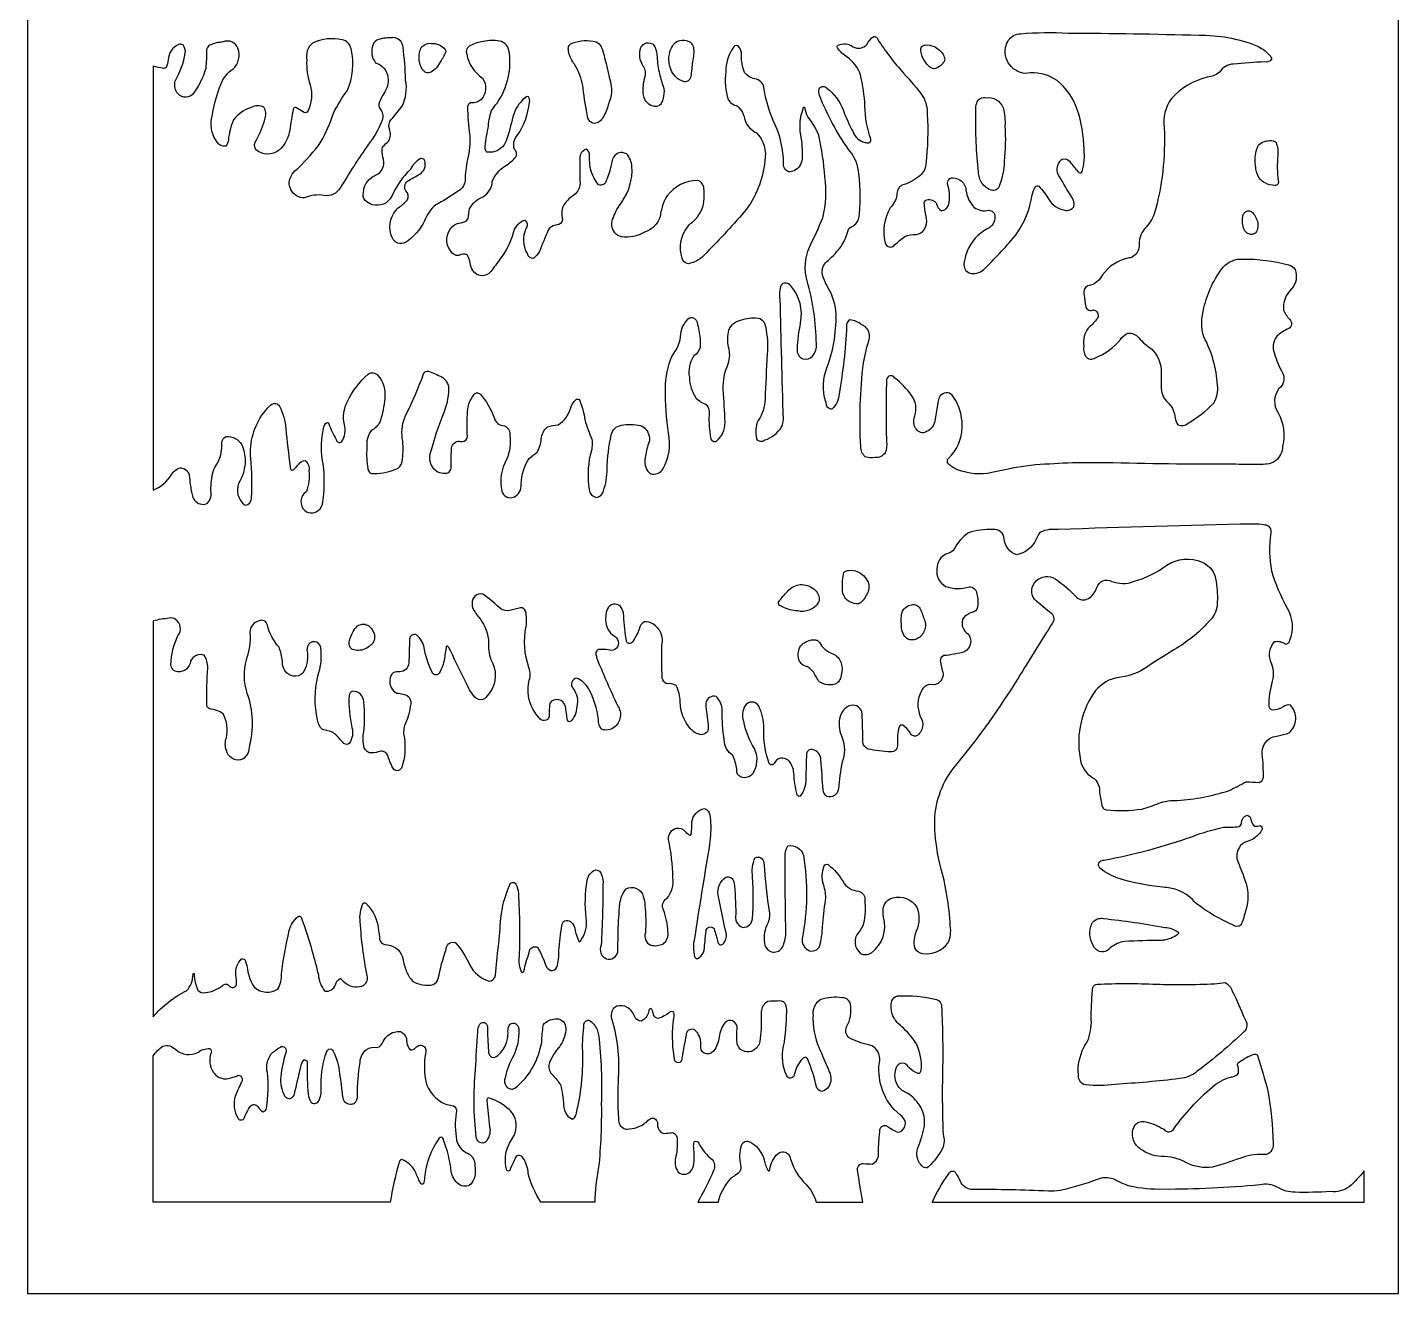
# Model space of a CAD drawing. Header units: millimetres. Extents: x -2342 to -1352, y 819 to 2802.
# Drawn here: x -2038.4 to -1738.4, y 818.9 to 1096 of the extents above; entities that cross this region are included whole.
import ezdxf

# ---------------------------------------------------------------- set-up
doc = ezdxf.new("R2010")
doc.units = ezdxf.units.MM
doc.layers.add('Image_1', color=70, linetype='Continuous')

msp = doc.modelspace()

# ---------------------------------------------------------------- linework, layer by layer
at = {"layer": 'Image_1'}
msp.add_lwpolyline([(-2038.36, 818.88), (-1738.36, 818.88), (-1738.36, 1658.88), (-2038.36, 1658.88)], close=True, dxfattribs=at)
for points in [[(-1979.01, 1000.39, -0.288933), (-1977.57, 1001.2, -0.264945), (-1976.77, 999, -0.112476), (-1977.32, 994.41, 0.48596), (-1977.68, 990.25, 0.415245), (-1974.35, 990.67, 0.162101), (-1973.65, 992.74, 0.076868), (-1973.85, 1001.59, -0.089195), (-1973.57, 1008.2, -0.243205), (-1972.8, 1009.56, -0.259278), (-1972.45, 1009.28, 0.023856), (-1970.82, 1005.8, 0.543984), (-1969.6, 1005.35, 0.199016), (-1968.99, 1009.09, -0.189516), (-1968.33, 1014.16, -0.097674), (-1963.84, 1020.12, -0.417319), (-1961.67, 1019.83, -0.208081), (-1960.19, 1014.89, -0.059973), (-1961.2, 1009.75, -0.160711), (-1963.15, 1007.74, 0.198978), (-1964.09, 1004.1, 0.060421), (-1963.88, 999.43, 0.451647), (-1962.51, 998.4, 0.107678), (-1957.33, 999.49, 0.216925), (-1956.31, 1001.5, 0.073367), (-1956.34, 1006.06, -0.137442), (-1955.57, 1011.25, 0.032057), (-1951.68, 1020.2, -0.40004), (-1950.6, 1020.78, -0.008537), (-1947.71, 1019.54, -0.253484), (-1946.23, 1016.92, -0.102408), (-1947.48, 1011.2, 0.031389), (-1950.1, 1003.24, 0.333629), (-1949.25, 999.24, 0.262407), (-1946.18, 998.59, 0.190266), (-1945.68, 999.55, -0.012552), (-1945.59, 1003.67, -0.365283), (-1944.13, 1005.44, -0.033731), (-1943.22, 1005.35, 0.358333), (-1942.11, 1006.47, -0.016542), (-1942.08, 1011.98, -0.142949), (-1940.8, 1015.48, -0.513265), (-1939.31, 1015.77, -0.101625), (-1936.28, 1010.61, 0.325076), (-1934, 1008.82, -0.335582), (-1932.82, 1006.78, -0.136375), (-1933.53, 1001.46, 0.186701), (-1934.57, 994.51, 0.42016), (-1931.93, 993.2, 0.312375), (-1930.33, 996.06, -0.139409), (-1928.56, 1001.7, -0.026746), (-1926.85, 1003.03, 0.11169), (-1925.95, 1005.9, -0.206235), (-1924.58, 1008.6, -0.04084), (-1922.24, 1009.07, 0.204612), (-1919.5, 1012.75, -0.159043), (-1918.25, 1014.64, -0.364947), (-1917.53, 1014.39, -0.072917), (-1916.41, 1010.1, 0.024142), (-1914.85, 1005.87, -0.119489), (-1915.25, 1002.38, 0.091881), (-1915.46, 994.87, 0.350296), (-1913.77, 993.14, 0.299199), (-1912.33, 994.59, 0.085877), (-1911.53, 999.36, -0.046007), (-1910.62, 1006.81, -0.32927), (-1908.42, 1008.94, -0.096957), (-1904.23, 1008.86, -0.300188), (-1902.28, 1006.11, -0.119298), (-1902.59, 1004.56, 0.04586), (-1903.27, 1001.44, 0.258177), (-1902.1, 998.35, 0.357738), (-1899.24, 999.46, 0.177879), (-1898.1, 1007.19, -0.037233), (-1898.78, 1016.94, -0.094263), (-1897.31, 1024.15, 0.15614), (-1895.38, 1028.92, -0.22188), (-1893.36, 1032.54, -0.387851), (-1891.86, 1031.47, -0.050796), (-1891.19, 1027.89, -0.031854), (-1891.16, 1025.98, -0.170286), (-1892.54, 1024.14, 0.193239), (-1893.54, 1019.44, 0.140782), (-1892.13, 1014.95, 0.097027), (-1889.86, 1013.46, -0.241427), (-1889.22, 1011.2, 0.057252), (-1888.89, 1006.22, 0.521292), (-1887.57, 1005.48, 0.230644), (-1885.72, 1009.52, 0.007636), (-1886.12, 1016.73, -0.116129), (-1885.02, 1022.42, 0.153693), (-1884.96, 1026.07, -0.119478), (-1884.89, 1029.79, -0.279208), (-1881.82, 1032.06, -0.138307), (-1878.03, 1032.28, -0.270868), (-1876.9, 1030.57, -0.076921), (-1876.51, 1024.48, 0.004271), (-1876.97, 1014.63, -0.136863), (-1878.47, 1009.99, 0.176245), (-1878.83, 1005.98, 0.445049), (-1877.03, 1005.72, 0.172159), (-1873.35, 1008.57, 0.095125), (-1872.95, 1010.31, -0.001818), (-1873.67, 1036.53, -0.099757), (-1873.45, 1039.61, -0.571702), (-1871.4, 1039.49, -0.227463), (-1869.26, 1031.33, 0.042879), (-1869.97, 1025.64, 0.325705), (-1868.69, 1023.48, 0.306344), (-1866.59, 1024.1, 0.208483), (-1865.75, 1026.77, 0.067752), (-1867.77, 1040.54, -0.171094), (-1867.26, 1047.94, 0.017813), (-1864.34, 1054.32, 0.100955), (-1863.93, 1063.3, 0.04618), (-1865.23, 1072.36, 0.08675), (-1867.63, 1076.45, -0.069647), (-1868.21, 1078.32, 0.890107), (-1868.74, 1078.13), (-1868.73, 1078.11, 0.135198), (-1869.23, 1072.51, -0.059735), (-1868.88, 1067.2, -0.26672), (-1870.64, 1064.63, -0.118284), (-1871.75, 1064.4, -0.373091), (-1872.91, 1066.43, 0.101495), (-1874.77, 1074.68, -0.067768), (-1877.17, 1082.54, 0.308457), (-1878.83, 1084.67, -0.18538), (-1881.44, 1086.13, -0.098847), (-1882.13, 1089.97, 0.212857), (-1882.89, 1092.02, 0.403676), (-1884.01, 1091.49, 0.147071), (-1885.58, 1086.32, 0.108714), (-1885.04, 1080.25, 0.207415), (-1883.02, 1078.82, -0.168353), (-1881.36, 1075.64, 0.198004), (-1878.87, 1072.98, -0.246894), (-1877.04, 1066.79, -0.145519), (-1881.52, 1055.63, -0.015242), (-1890.38, 1046.1, -0.154306), (-1893.73, 1044.29, -0.346354), (-1895.13, 1045.55, -0.247801), (-1893.98, 1052.3, -0.104747), (-1892.87, 1053.37, 0.237138), (-1890.28, 1059.58, 0.01704), (-1890.4, 1061.09, 0.302649), (-1891.73, 1062.54, 0.234522), (-1898.38, 1059.15, 0.080183), (-1899.27, 1057.38, 0.049002), (-1899.93, 1054.64, -0.235911), (-1903.35, 1051.2, -0.164899), (-1908.41, 1050.15, -0.325725), (-1910.47, 1052.67, -0.124136), (-1910.16, 1054.45, -0.077827), (-1908.34, 1057.74, 0.16935), (-1906.1, 1065.57, 0.178751), (-1907.28, 1068.32, 0.495609), (-1910.33, 1067.17, 0.056745), (-1910.64, 1065.93, -0.046858), (-1911.72, 1062.53, -0.499347), (-1913.4, 1061.59, -0.198636), (-1915.35, 1067.94, 0.312456), (-1916.14, 1069.35, 0.338453), (-1917.52, 1067.32, 0.011615), (-1917.46, 1061.89, -0.267859), (-1919.09, 1059.12, 0.071141), (-1921.01, 1057.22, 0.195729), (-1921.33, 1054.4, -0.376713), (-1922.1, 1052.85), (-1922.84, 1052.76, 0.188632), (-1924.42, 1051.67, 0.002857), (-1926.36, 1047.01, -0.137813), (-1927.64, 1045.46, -0.401743), (-1928.96, 1046.5, -0.244275), (-1929.21, 1052.05, 0.44812), (-1929.46, 1053.69), (-1929.58, 1053.76, 0.257528), (-1932.12, 1051.06, -0.104744), (-1934.97, 1045.3, -0.009758), (-1936.99, 1042.58, -0.512488), (-1940.92, 1042.79, -0.124679), (-1941.49, 1044.39, 0.101573), (-1942.16, 1046.23, 0.264054), (-1943.98, 1046.13, -0.34512), (-1945.75, 1047.05, -0.376857), (-1945.37, 1052.45, -0.190327), (-1943.47, 1053.24, 0.195247), (-1941.95, 1054.19, -0.010084), (-1941.62, 1056.31, -0.182412), (-1938.71, 1058.96, 0.261017), (-1936.66, 1062.32, -0.166849), (-1933.88, 1065.64, 0.074442), (-1931.42, 1067.8, 0.317586), (-1931.8, 1069.33, -0.273869), (-1931.18, 1072.37, 0.12022), (-1928.5, 1079.57, 0.216084), (-1928.74, 1080.85, 0.307433), (-1929.57, 1080.56, 0.152962), (-1932.15, 1076.47, -0.024253), (-1933.6, 1071.21, -0.267149), (-1936.57, 1068.73, -0.093493), (-1937.83, 1068.75, -0.223953), (-1938.21, 1069.45, -0.051268), (-1937.54, 1073.94, -0.064079), (-1936.84, 1077.81, -0.019082), (-1935.62, 1079.47, 0.195823), (-1933.01, 1091.05, 0.322889), (-1935.48, 1093.11, 0.070989), (-1939, 1092.89, 0.064824), (-1941.74, 1091.93, 0.342483), (-1942.26, 1090.17, 0.20288), (-1938.83, 1084.95, -0.37694), (-1939.17, 1080.2, -0.223828), (-1941.12, 1079.54, 0.363871), (-1942.08, 1078.74, 0.026288), (-1941.58, 1072.35, -0.083846), (-1942.09, 1067.11, 0.048528), (-1942.61, 1062.48, -0.262909), (-1944.47, 1059.96, -0.031755), (-1949, 1057.17, 0.141608), (-1951.48, 1053.66, -0.13278), (-1955.64, 1048.95, -0.447745), (-1958.55, 1050.02, -0.297671), (-1957.72, 1056.03, -0.064115), (-1956.7, 1056.92, 0.014379), (-1955.22, 1058.25, 0.324727), (-1955.56, 1060.25, -0.392753), (-1955.2, 1062.38, -0.01621), (-1952.51, 1063.9, 0.318954), (-1951.39, 1066.81, 0.485236), (-1952.47, 1067.24, 0.142067), (-1954.57, 1064.95, 0.102956), (-1958.64, 1059.05, -0.357988), (-1962.91, 1057.22, -0.126939), (-1964.48, 1058.17, -0.246618), (-1964.86, 1059.92, -0.238182), (-1962.73, 1063.44, 0.031865), (-1961.65, 1063.95, 0.335325), (-1960.57, 1067.65, -0.141209), (-1960.64, 1069.86, -0.043212), (-1959.33, 1071.16, 0.229594), (-1959.15, 1073.8, -0.277071), (-1958.76, 1075.85, 0.020513), (-1956.38, 1078.8, 0.163823), (-1955.62, 1084.48, 0.024202), (-1956.18, 1091.75, 0.322338), (-1957.86, 1093.74, 0.124236), (-1958.76, 1093.72, 0.115072), (-1961.94, 1093.21, 0.218605), (-1962.86, 1091.88, 0.254074), (-1962.18, 1088.28, -0.299084), (-1959.48, 1085.07, -0.197274), (-1960.4, 1081.54, 0.027648), (-1961.36, 1079.73, 0.310232), (-1961.1, 1078.06, -0.296189), (-1960.93, 1075.34, -0.076869), (-1963.72, 1070.5, 0.016047), (-1969.91, 1060.9, -0.309441), (-1973.47, 1059.24, 0.151731), (-1977.69, 1058.7, -0.30215), (-1980.74, 1060.57, -0.096924), (-1981.13, 1062.16, -0.183659), (-1979.16, 1065.24, 0.049898), (-1974.14, 1070.95, 0.052823), (-1971.42, 1077.23, -0.051959), (-1968.4, 1082.11, 0.161368), (-1967.55, 1091.32, 0.306399), (-1969.47, 1093.31, 0.164932), (-1976, 1092.6, 0.269797), (-1977.26, 1088.85, 0.089604), (-1976.52, 1083.47, -0.179301), (-1976.99, 1077.67, -0.351019), (-1977.79, 1077.4), (-1979.65, 1078.47, 0.401942), (-1980.21, 1078.15, 0.009048), (-1980.96, 1073.57, -0.161125), (-1983.26, 1069.15, -0.348413), (-1988.41, 1069.26, -0.325805), (-1988.23, 1071.41, 0.073336), (-1986.36, 1076.19, 0.248223), (-1986.62, 1078.56, 0.270735), (-1989.43, 1078.46, 0.157355), (-1993.29, 1075.76, 0.082229), (-1994.4, 1071.4, -0.135314), (-1994.97, 1070.04, -0.311931), (-1996.86, 1070.94, -0.206111), (-1998.06, 1076, -0.058294), (-1996.04, 1083.56, -0.143462), (-1993.44, 1086.9, 0.315766), (-1992.31, 1091.47, 0.409973), (-1995.56, 1092.86, -0.147582), (-1996.11, 1092.8, 0.080161), (-1998.64, 1092.05, 0.197857), (-1999.17, 1091.08, -0.021202), (-1999.35, 1087.05, -0.106777), (-2002.35, 1081.26, -0.451819), (-2005.64, 1081.78, -0.216194), (-2006, 1084.43, 0.097262), (-2003.83, 1090.39, 0.197865), (-2004.31, 1092.2, 0.247119), (-2005.31, 1092.26, 0.289734), (-2007.55, 1088.92, -0.070787), (-2007.99, 1087.26, -0.228102), (-2008.6, 1087.04, -0.027859), (-2010.86, 1087.55), (-2010.86, 994.73, 0.158657), (-2006.83, 998.18, -0.160031), (-2004.97, 999.64, -0.338871), (-2002.96, 998.04, 0.041659), (-2002.28, 993.5, 0.30714), (-2000.22, 991.64, 0.148192), (-1998.97, 991.86, 0.236301), (-1998.2, 994.67, -0.066851), (-1997.75, 998.85, -0.052192), (-1996.89, 1000.46, 0.132431), (-1995.8, 1004.57, -0.366222), (-1994.85, 1006.48, -0.289152), (-1991.48, 1004.69, -0.107389), (-1990.74, 1001.17, -0.126297), (-1991.89, 996.74, 0.31224), (-1991.48, 992.11, 0.081636), (-1990.71, 991.43, 0.384132), (-1989.34, 993.09, 0.03468), (-1989.47, 1001.66, -0.188668), (-1986.65, 1011.68, -0.052596), (-1984.91, 1013.54, -0.430099), (-1983.22, 1013.14, -0.108009), (-1981.84, 1008.19, 0.010657), (-1980.86, 999.88, 0.56463), (-1980.28, 999.14, 0.082001), (-1980.13, 999.18, -0.028014)], [(-1946.84, 1090.68, -0.054484), (-1948, 1088.55, -0.07729), (-1948.88, 1087.18, -0.081317), (-1950.02, 1086.24, -0.115577), (-1950.61, 1086.07, -0.133999), (-1951.33, 1086.24, -0.12153), (-1951.94, 1086.8, -0.026222), (-1952.04, 1086.98, -0.093075), (-1952.63, 1088.69, -0.119044), (-1952.43, 1091.05, -0.034172), (-1952.19, 1091.64, -0.101226), (-1951.34, 1092.3, -0.143995), (-1950.04, 1092.53, -0.129258), (-1948.3, 1092.21, -0.083979), (-1947.21, 1091.45, -0.15024), (-1946.89, 1090.97, -0.066776)], [(-1913.7, 1075.16, -0.27822), (-1915.07, 1075.25, -0.160361), (-1915.73, 1076.18, -0.016704), (-1916.79, 1082.7, 0.089687), (-1918.22, 1087.16, 0.025683), (-1918.86, 1088.23, -0.119675), (-1919.97, 1090.84, -0.019222), (-1920.03, 1091.33, -0.187001), (-1919.69, 1092.24, -0.151767), (-1919.18, 1092.57, -0.155515), (-1913.92, 1092.89, -0.148617), (-1912.81, 1091.77, -0.056904), (-1912.54, 1091.09, -0.014401), (-1910.61, 1083.12, -0.12044), (-1911.16, 1079.44, -0.00859), (-1911.26, 1079.2, -0.09169), (-1912.47, 1076.27, -0.018353), (-1912.81, 1075.79, -0.121083)], [(-1899.23, 1081.01, -0.133753), (-1899.6, 1079.58, -0.106404), (-1900.24, 1078.85, -0.20848), (-1902.09, 1079.02, -0.134704), (-1903.18, 1080.11, -0.083808), (-1903.58, 1081.21, -0.111639), (-1903.17, 1085.31, 0.167125), (-1903.4, 1087.19, 0.041136), (-1903.62, 1087.55, -0.121126), (-1904.37, 1089.55, -0.116937), (-1904.14, 1091.65, -0.136736), (-1903.38, 1092.44, -0.276697), (-1901.6, 1092.42, -0.038433), (-1901.36, 1092.24, -0.124126), (-1900.63, 1090.08, 0.043087), (-1900.17, 1086.3, 0.038868), (-1899.25, 1083.16, -0.151133)], [(-1892.66, 1091.75, -0.101615), (-1892.87, 1088.52, -0.02627), (-1893.23, 1085.28, -0.13136), (-1893.57, 1084.56, -0.145658), (-1894.14, 1084.17, -0.180784), (-1894.92, 1084.22, -0.102237), (-1896.36, 1085.06, -0.090168), (-1897.42, 1086.48, -0.110433), (-1898.01, 1088.94, -0.104615), (-1897.58, 1091.25, -0.074252), (-1896.82, 1092.51, -0.118041), (-1895.61, 1093.16, -0.178773), (-1893.66, 1092.95, -0.02818), (-1893.36, 1092.78, -0.125657), (-1892.7, 1091.86, -0.011313)], [(-1774.76, 1000.4, -0.006409), (-1802.58, 1000.73, 0.026079), (-1818.82, 1000.16, 0.027344), (-1827.34, 998.57, -0.144788), (-1834.87, 999.21, -0.118652), (-1836.86, 1000.53, -0.393401), (-1836.85, 1001.69, 0.200277), (-1833.84, 1008.49, 0.116105), (-1834.92, 1013.71, 0.055675), (-1836.03, 1015.53, 0.474188), (-1838.65, 1015.35, 0.127275), (-1839.07, 1014.22), (-1839.8, 1009.91, -0.237014), (-1841.63, 1007.54, -0.087789), (-1842.54, 1007.28, -0.292629), (-1844.38, 1009.02, -0.145665), (-1844.2, 1011, 0.244607), (-1844.91, 1015.47, 0.075443), (-1848.6, 1019.26, 0.626676), (-1850.26, 1019.28, 0.140058), (-1850.4, 1018.56, 0.015019), (-1850.4, 1005.37, -0.123991), (-1850.67, 1002.93, -0.265758), (-1852.9, 1001.88, -0.15736), (-1855.04, 1002.05, -0.213591), (-1856.03, 1004.3, -0.04409), (-1855.45, 1022.58, -0.02345), (-1854.11, 1028.07, 0.254057), (-1855.1, 1030.53, 0.099753), (-1855.84, 1030.94, 0.136423), (-1858.39, 1032.03, 0.336168), (-1859.13, 1030.56, -0.031317), (-1860.79, 1015.78, -0.215849), (-1862.34, 1012.5, -0.439608), (-1863.54, 1013.53, 0.055911), (-1863.71, 1014.09, -0.175096), (-1863.36, 1021.72, 0.099501), (-1861.47, 1033.96, 0.099039), (-1863.35, 1039.4, -0.083012), (-1864.5, 1042.34, -0.261599), (-1863.18, 1045.02, 0.045567), (-1860.29, 1048.09, 0.069366), (-1858.9, 1051.35, -0.278071), (-1857.71, 1052.55, 0.252637), (-1856.33, 1055.11, 0.058532), (-1856.65, 1065.37, 0.112789), (-1858.7, 1069.32, -0.058159), (-1865.01, 1081, -0.185296), (-1865.07, 1082.73, -0.463492), (-1863.46, 1082.75, -0.137464), (-1859.9, 1077.96, 0.0331), (-1857.72, 1073.17, 0.251707), (-1855.16, 1070.86, 0.049535), (-1854.3, 1070.77, 0.384489), (-1853.81, 1071.54, -0.085396), (-1855.12, 1078.77, 0.050285), (-1856.11, 1085.66, 0.168185), (-1858.99, 1089.49, -0.09296), (-1861.11, 1091.54, -0.480253), (-1860.99, 1092.12, -0.275607), (-1857.71, 1091.78, 0.362875), (-1854.71, 1092.3, -0.075198), (-1853.27, 1094.06), (-1853.25, 1094.07, -0.348797), (-1852.31, 1093.38, 0.042718), (-1846.65, 1086, -0.0267), (-1842.43, 1080.88, -0.136223), (-1841.47, 1077.06, -0.039898), (-1841.79, 1066.09, -0.225773), (-1843.42, 1063.31, -0.093769), (-1847.02, 1061.49, 0.310276), (-1848.11, 1059.32, -0.152205), (-1849.6, 1056.55, 0.197), (-1850.68, 1048.88, 0.389213), (-1849.42, 1047.95, 0.194373), (-1848.64, 1048.41, -0.020409), (-1846.41, 1050.24, -0.107841), (-1843.9, 1050.69, 0.27148), (-1841.78, 1052.49, 0.162152), (-1841.74, 1054.66, -0.041193), (-1842.15, 1057.59, -0.311576), (-1841.56, 1058.29, -0.341677), (-1839.46, 1057.41, 0.210046), (-1838.35, 1055.9, 0.311048), (-1836.82, 1057.19, 0.136266), (-1836.91, 1061.26, -0.383647), (-1836.53, 1062.93, -0.222331), (-1835.79, 1063.07, -0.276301), (-1833.38, 1061.61, -0.124606), (-1833.02, 1060.42, 0.159379), (-1831.25, 1056.64, 0.217626), (-1828.05, 1055.99, -0.415238), (-1826.67, 1054.65, -0.325752), (-1828.4, 1051.91, 0.175655), (-1832.74, 1047.07, 0.047689), (-1833.34, 1045.04, 0.30902), (-1832.78, 1042.58, 0.186283), (-1831.42, 1042.13, 0.206959), (-1828.6, 1043.56, 0.025441), (-1822.02, 1050.71, 0.11646), (-1818.52, 1059.37, -0.099941), (-1817.79, 1061.17, -0.398475), (-1817.11, 1061.28, -0.066011), (-1814.84, 1058.3, 0.21911), (-1811.46, 1056.04, 0.158435), (-1810.26, 1056.1, 0.142074), (-1809.44, 1056.75, 0.232833), (-1809.89, 1058.87, -0.007982), (-1812.59, 1063.46, -0.352582), (-1812.39, 1066.78, -0.081783), (-1811.88, 1067.19, -0.349871), (-1810.06, 1066.33, 0.031857), (-1808.32, 1064.24, 0.496033), (-1807.6, 1064.47, 0.102849), (-1807.19, 1069.29, 0.078857), (-1808.69, 1078.07, 0.14661), (-1813.08, 1084.38, 0.171796), (-1818.88, 1086.05, -0.257402), (-1823.02, 1087.36, -0.255252), (-1824.34, 1091.63, -0.223728), (-1822.59, 1094.23, -0.142708), (-1821.04, 1094.64, -0.033916), (-1810.68, 1094.78, -0.007319), (-1782.03, 1094.31, -0.09774), (-1769.56, 1092.08, -0.109595), (-1766.56, 1089.9, -0.186145), (-1766.16, 1089.06, -0.325037), (-1767.63, 1088.49, 0.005626), (-1774.49, 1088.01, 0.258767), (-1777.52, 1086.21, -0.158966), (-1780.16, 1085.15, 0.148656), (-1788.07, 1080.46, 0.19114), (-1789.64, 1074.01, -0.079906), (-1791.81, 1055.21, -0.104419), (-1793.93, 1051.92, 0.193883), (-1795.13, 1048.07, -0.26089), (-1796.56, 1045.8, -0.124658), (-1797.57, 1045.54, 0.187937), (-1803.11, 1041.88, -0.088132), (-1804.29, 1040.38, -0.13328), (-1806.34, 1039.45, 0.418723), (-1807.12, 1037.44, 0.025596), (-1806.82, 1034.89, 0.462141), (-1805.09, 1034.2, -0.3693), (-1804.1, 1032.95, -0.211807), (-1804.5, 1032.04, -0.036761), (-1806.28, 1030.22, 0.18474), (-1807.26, 1026.33, 0.128738), (-1806.85, 1024.04, 0.390086), (-1804.7, 1023.68, 0.121002), (-1799.23, 1027.72, -0.128437), (-1797.6, 1029.12, -0.255739), (-1795.22, 1028.07, 0.054922), (-1792.43, 1025.64, -0.216732), (-1790.32, 1020.43, 0.016681), (-1790.27, 1016.46, 0.162322), (-1788.54, 1013.63, -0.164647), (-1787.27, 1010.58, 0.141201), (-1786.63, 1009.05, 0.286851), (-1784.42, 1009.39, 0.065871), (-1778.82, 1013.79, 0.181814), (-1777.97, 1017.71, 0.106987), (-1780.97, 1028.27, -0.147311), (-1780.94, 1034.61, -0.117358), (-1776.64, 1043.65, -0.22178), (-1772.44, 1045.33, -0.068412), (-1762.46, 1044.06, -0.155706), (-1761.01, 1043.03, -0.279916), (-1761.79, 1038.78, 0.235768), (-1763.54, 1034.14, 0.103868), (-1762.15, 1032.09, -0.445937), (-1762.38, 1030.11, 0.077912), (-1765.01, 1028.44, 0.262419), (-1765.53, 1024.58, 0.051365), (-1763.8, 1020.54, -0.317036), (-1764.16, 1017.3, -0.057201), (-1764.54, 1016.96, 0.324605), (-1764.73, 1011.65, -0.190805), (-1763.75, 1004.34, -0.22939), (-1765.31, 1001.15, -0.129518), (-1767.2, 1000.44, -0.035814), (-1768.74, 1000.32, 0.003038)], [(-1838.1, 1088.16, -0.087691), (-1839.02, 1087.34, -0.081103), (-1839.95, 1086.96, -0.114748), (-1840.99, 1087.43, -0.087642), (-1841.7, 1088.21, -0.08482), (-1842.58, 1089.68, -0.051818), (-1842.89, 1090.8, -0.162287), (-1842.79, 1091.6, -0.128567), (-1842.47, 1092, -0.178492), (-1841.92, 1092.17, -0.12368), (-1840.01, 1091.85, -0.080544), (-1838.79, 1091.06, -0.087453), (-1838.01, 1090.07, -0.071522), (-1837.61, 1088.96, -0.103563), (-1838, 1088.26, -0.020502)], [(-1824.65, 1066.7, -0.083236), (-1825.66, 1061.46, -0.180004), (-1826.34, 1060.52, -0.234634), (-1827.46, 1060.39, -0.136647), (-1829.13, 1061.45, -0.135997), (-1830.22, 1063.75, -0.028115), (-1830.29, 1064.32, -0.033602), (-1830.84, 1077.39, -0.145319), (-1830.42, 1080.08, -0.189855), (-1829.17, 1080.65, -0.055055), (-1828.78, 1080.63, -0.193687), (-1826.37, 1080.19, -0.13264), (-1824.92, 1078.54, -0.014019), (-1824.81, 1078.3, -0.064745), (-1824.49, 1074.44, -0.041721)], [(-1765.37, 1061.44, -0.120943), (-1767.58, 1061.98, -0.065852), (-1768.73, 1062.8, -0.103732), (-1769.58, 1064.97, -0.036174), (-1769.65, 1065.84, -0.120456), (-1769.39, 1069.39, -0.028906), (-1769.09, 1070.15, -0.111153), (-1767.99, 1070.96, -0.103334), (-1766.9, 1071.19, -0.222897), (-1765.46, 1071.03, -0.047881), (-1765.16, 1070.81, -0.120009), (-1764.8, 1068.03, 0.055707), (-1764.69, 1062.39, -0.208927), (-1764.78, 1061.74, -0.186406), (-1765.12, 1061.46, -0.120389)], [(-1769.5, 1054.22, -0.1064), (-1769.14, 1053, -0.11176), (-1769.33, 1051.68, -0.070666), (-1769.69, 1051.01, -0.129605), (-1770.43, 1050.72, -0.153706), (-1771.35, 1050.91, -0.106086), (-1771.94, 1051.43, -0.08838), (-1772.29, 1052.15, -0.155719), (-1772.36, 1054.98, -0.008998), (-1772.31, 1055.13, -0.104435), (-1771.95, 1055.59, -0.134456), (-1771.39, 1055.86, -0.181486), (-1770.6, 1055.71, -0.06508), (-1770.33, 1055.49, -0.082178), (-1769.57, 1054.39, -0.010452)], [(-1961.36, 897.04, 0.381422), (-1960.18, 895.26, -0.322812), (-1956.31, 892.61, 0.049942), (-1955.52, 889.6, 0.087478), (-1954.11, 887.29, 0.195732), (-1949.59, 886.5, 0.22064), (-1948.46, 887.85, -0.044604), (-1946.73, 894.2, -0.496241), (-1944.95, 895.74, -0.054629), (-1944.67, 895.65, -0.076545), (-1941.57, 890.78, 0.198639), (-1937.43, 887.28, 0.402695), (-1935.97, 888.6, 0.005741), (-1934.76, 901.05, -0.076077), (-1932.88, 908.22, -0.713064), (-1931.49, 908.53, -0.084185), (-1930.94, 906.48, -0.022712), (-1930.77, 892.6, 0.175175), (-1930.24, 889.24, 0.469456), (-1929.75, 889.4, -0.028705), (-1928.57, 893.54, -0.583914), (-1926.7, 894.63, -0.035368), (-1924.95, 890.69, 0.184852), (-1923.87, 889.61, 0.393579), (-1922.53, 890.35, 0.072156), (-1922.08, 893.91, -0.029086), (-1921.43, 899.44, -0.633561), (-1919.54, 900.32, -0.213366), (-1918.53, 898.31, 0.030833), (-1917.75, 895.94, 0.396192), (-1917.1, 896.42, 0.188023), (-1916.12, 901.08, -0.067608), (-1915.91, 909.3, -0.26697), (-1914.07, 911.64, -0.356742), (-1912.74, 910.56, -0.068565), (-1912.43, 909.06, -0.012348), (-1912.82, 895.11, 0.419991), (-1911.67, 892.13, 0.420002), (-1909.2, 893.62), (-1909.14, 898.21, -0.014995), (-1908.73, 904.25, -0.14061), (-1907.37, 907.48, -0.491599), (-1903.61, 905.82, -0.071559), (-1903.27, 903.83, -0.040951), (-1903.14, 897.92, 0.394323), (-1901.98, 895.13, 0.170422), (-1899.23, 895.45, 0.277501), (-1898.24, 898.05, 0.078382), (-1899.18, 902.91, -0.400279), (-1898.53, 905.32, 0.220568), (-1897.13, 909.98, 0.044096), (-1898.08, 918.26, -0.378323), (-1896.36, 920.74, -0.274041), (-1894.44, 920.02, 0.053917), (-1893.46, 919.2, 0.381573), (-1893.16, 919.36, 0.023717), (-1892.96, 922.11, -0.332073), (-1890.22, 925.07, -0.284837), (-1889.09, 923.62, -0.063044), (-1888.93, 919.23, -0.018351), (-1889.22, 916.53, 0.004631), (-1892.41, 896.7, 0.125787), (-1892.39, 892.6, 0.525955), (-1891.4, 892.41, 0.180623), (-1890.29, 894.03, -0.010512), (-1889.89, 898.2, -0.686147), (-1888.13, 898.76, -0.017535), (-1887.29, 895.74, 0.628399), (-1886.08, 895.51, 0.226377), (-1885.43, 897.58, -0.011365), (-1887.23, 906.1, -0.294166), (-1885.55, 910.03, -0.471148), (-1883.78, 908.97, -0.025195), (-1883.38, 901.96, 0.393434), (-1881.85, 899.01, 0.390398), (-1879.69, 901.01, 0.031587), (-1879.69, 910, -0.135327), (-1879.17, 914.31, -0.514397), (-1877.21, 913.19, 0.027242), (-1876.02, 902.15, -0.155114), (-1876.59, 899.51, 0.157152), (-1877, 895.07, 0.654892), (-1873.19, 894.68, 0.092918), (-1872.4, 897.65, -0.00788), (-1872.57, 914.01, -0.168194), (-1871.98, 916.9, -0.373543), (-1868.58, 914.8, -0.088466), (-1868.84, 896.63, 0.357306), (-1867.24, 893.93, 0.471217), (-1864.89, 895.47, 0.056174), (-1864.43, 899.19, -0.015661), (-1863.74, 904.96, 0.110808), (-1864.2, 908.4, -0.156452), (-1864.05, 912.51, -0.41697), (-1863.18, 912.77, -0.099734), (-1859.99, 909.13, 0.253491), (-1856.47, 906.95, -0.401548), (-1855.17, 904.98, -0.079762), (-1855.43, 899.89, -0.12699), (-1856.54, 897.94, 0.414179), (-1856.1, 893.33, 0.2836), (-1853.7, 893.48, 0.309165), (-1851.03, 901.29, -0.070407), (-1851.12, 903.27, -0.296947), (-1849.03, 905.5, -0.326373), (-1843.78, 903.48, -0.201868), (-1843.88, 898.22, 0.159813), (-1844.29, 894.59, 0.247757), (-1842.5, 893.34, 0.271621), (-1837, 895.58, 0.164694), (-1836.45, 899.34, 0.055756), (-1838.65, 912.62, -0.06696), (-1839.83, 923.25, -0.165367), (-1834.71, 935.13, 0.033776), (-1821.67, 953.39, 0.001741), (-1814.12, 965.58, 0.425249), (-1814.2, 967.64, -0.022953), (-1818.02, 970.86, -0.391899), (-1817.64, 974.86, -0.34469), (-1813.49, 975.33, -0.048131), (-1808.8, 971.28, 0.383314), (-1805.88, 971.26, 0.14327), (-1804.38, 973.41, -0.492333), (-1801.09, 974.77, 0.183428), (-1796.4, 974.72, 0.09115), (-1789.08, 978.29, -0.25686), (-1781.35, 978.99, -0.265533), (-1778.27, 974.74, -0.054159), (-1778.07, 969.57, -0.18389), (-1779.94, 965.9, -0.081716), (-1787.53, 959.8, 0.008614), (-1794.01, 955.62, -0.113223), (-1800.34, 953.62, 0.184668), (-1805.09, 950.25, 0.20704), (-1807.86, 935.11, 0.207157), (-1804.86, 931.53, -0.206283), (-1803.78, 928.6, 0.040461), (-1803.17, 925.32, 0.250184), (-1802.28, 924.76, 0.062944), (-1794.57, 924.94, 0.047836), (-1790.84, 926.21, -0.090869), (-1786.72, 926.84, 0.061527), (-1775.57, 928.94, 0.016779), (-1771.73, 930.92, 0.014866), (-1768.85, 930.77, 0.278789), (-1767.92, 931.88, 0.023774), (-1768.18, 936.9, -0.327065), (-1766.16, 940.58, -0.09054), (-1764.74, 940.93, 0.022387), (-1762.29, 941.63, 0.423784), (-1761.98, 947.66, 0.265392), (-1763.58, 947.3, -0.093431), (-1765.87, 946.55, -0.306535), (-1766.7, 947.39, -0.071974), (-1765.92, 952.94, 0.178154), (-1766.3, 957.19, -0.281012), (-1765.54, 961.59, -0.235072), (-1763.16, 961.02, 0.404079), (-1762.16, 961.88, 0.233743), (-1762.65, 968.81, -0.054494), (-1766.11, 977.04, -0.081536), (-1766.25, 985.37, 0.463846), (-1767.55, 987.1, 0.037358), (-1770.37, 987.31, 0.005439), (-1812.81, 986.09, 0.141145), (-1816.76, 985.53, 0.066277), (-1817.72, 983.88, -0.244046), (-1821.88, 980.6, -0.314192), (-1824.66, 984.06, 0.437734), (-1827.13, 986.1, 0.09076), (-1832.48, 985.42, 0.133661), (-1835.57, 981.8, -0.18546), (-1837.26, 980.81, 0.300728), (-1839.37, 977.51, 0.317151), (-1837.46, 973.66, 0.162044), (-1832.31, 973.59, -0.424155), (-1830.67, 972.05, -0.124872), (-1830.5, 969.09, -0.337642), (-1831.75, 967.98, 0.16513), (-1833.8, 966.39, 0.317887), (-1832.59, 963.3, -0.462723), (-1833.25, 959.39, -0.050165), (-1837.83, 958.51, 0.340799), (-1838.66, 957.41, 0.032703), (-1838.01, 954.58, -0.367794), (-1839.92, 952.12), (-1840.89, 952.2, 0.244254), (-1842.76, 950.8, 0.230076), (-1843.02, 945.23, -0.423302), (-1843.83, 940.94, -0.424601), (-1845.24, 941.68, 0.060423), (-1846.81, 943.3, 0.390142), (-1847.66, 942.96, 0.082223), (-1847.99, 939.1, -0.47476), (-1849.5, 937.43, -0.02689), (-1854.44, 938.07, -0.293438), (-1855.58, 939.64, 0.009302), (-1855.73, 945.74, 0.47244), (-1858.24, 947.62, 0.280857), (-1860.67, 944.69, 0.151599), (-1860.07, 940.49, -0.185365), (-1860.14, 935.25, 0.014124), (-1860.94, 929.33, -0.486355), (-1863.43, 927.68, -0.210387), (-1864.28, 929.12, 0.006418), (-1864.77, 935.67, 0.39106), (-1866.67, 937.94, 0.43131), (-1867.91, 937.06, 0.008598), (-1868.03, 931.56, -0.158514), (-1869.27, 927.77, -0.458263), (-1869.98, 928.05, -0.038221), (-1870.69, 932.85, 0.174605), (-1871.79, 935.52, 0.532226), (-1875.01, 934.87, -0.578977), (-1876.05, 934.93, -0.10484), (-1877.23, 942.68, 0.124749), (-1878.36, 947.42, 0.604761), (-1881.41, 947.47, 0.195221), (-1881.71, 944.17, 0.090476), (-1879.27, 938.05, -0.242792), (-1879.66, 932.66, -0.294681), (-1882.22, 931.88, -0.326084), (-1883.18, 933.64, 0.079246), (-1884.02, 936.69, -0.267722), (-1885.9, 940.1, -0.045837), (-1886.35, 946.53, 0.214387), (-1887.7, 949.56, 0.448666), (-1889.93, 948.14, 0.088076), (-1889.93, 947.33, -0.006109), (-1889.39, 942.87, -0.462553), (-1890.98, 941.21, -0.171061), (-1893.28, 942.49, -0.182212), (-1895.55, 948.43, 0.125746), (-1896.42, 951.97, 0.170057), (-1898.48, 952.38, -0.282682), (-1899.46, 953.62, -0.019385), (-1899.54, 960.86, 0.325999), (-1901.51, 965.47, 0.201592), (-1903.35, 965.88, 0.2702), (-1904.51, 964.34, -0.090156), (-1906.19, 961.3, -0.512831), (-1907.27, 961.58, -0.044037), (-1907.86, 967.23, 0.173491), (-1908.61, 969.29, 0.528373), (-1911.46, 968.79, 0.140355), (-1911.74, 965.33, 0.222353), (-1909.75, 962.68, -0.524308), (-1909.83, 959.87, -0.22966), (-1911.29, 959.8, 0.037086), (-1913.49, 959.83, 0.396168), (-1913.89, 958.38, 0.03438), (-1913.57, 957.36, 0.010902), (-1909.27, 947.61, -0.417165), (-1910.03, 942.8, -0.262293), (-1912.69, 942.41, -0.209697), (-1913.44, 944.55, 0.100058), (-1915.62, 951.32, 0.164628), (-1918.13, 953.58, 0.63083), (-1918.94, 951.31, -0.229598), (-1918.18, 947.36, -0.189691), (-1919.52, 944.07, -0.443217), (-1920.19, 944.38, -0.014682), (-1920.63, 947.39, 0.644877), (-1924.07, 948.12, 0.045702), (-1924.2, 945.18, -0.701233), (-1926.45, 945, -0.238102), (-1928.69, 952.73, 0.184117), (-1928.63, 955.9, -0.136335), (-1929.24, 964.92, 0.090542), (-1929.35, 968.14, 0.375806), (-1930.53, 968.99, -0.00841), (-1932.79, 968.36, -0.187616), (-1934.78, 968.76, 0.00963), (-1938.34, 971.77, 0.530831), (-1941.03, 970.45, 0.184314), (-1940.63, 968.31, 0.005492), (-1938.98, 966.06, -0.162157), (-1937.48, 960.56, 0.117023), (-1936.54, 956.8, -0.300157), (-1937.77, 949.69, -0.242086), (-1939.22, 948.82, -0.247309), (-1940.75, 949.79, -0.046514), (-1941.87, 951.5, -0.005039), (-1945.89, 959.78, 0.15758), (-1946.48, 960.57, 0.392765), (-1946.73, 960.46, 0.014794), (-1947.14, 957.84, -0.093712), (-1948.29, 954.69, -0.527963), (-1949.7, 954.67, -0.074752), (-1951.54, 960.23, 0.171051), (-1953.23, 963.04, 0.544592), (-1954.75, 962.09, 0.003794), (-1954.91, 956.91, -0.378793), (-1956.89, 954.96, 0.095407), (-1958.37, 954.77, 0.188415), (-1959.05, 953.25, 0.335406), (-1957.51, 950.33, -0.130182), (-1954.93, 949.53, -0.231316), (-1954.59, 947.39, -0.074201), (-1955.83, 943.26, 0.139198), (-1955.88, 940.42, -0.110742), (-1956.43, 934.14, -0.541207), (-1958.22, 933.58, -0.058597), (-1959.57, 936.77, 0.440289), (-1961.59, 937.43, -0.054046), (-1963.59, 937.23, -0.284369), (-1964.79, 938.87, -0.103857), (-1964.77, 941.81, 0.052056), (-1964.74, 948.38, 0.422755), (-1967.25, 950.72, 0.27349), (-1967.99, 949.81, 0.068624), (-1967.36, 942.77, -0.211326), (-1967.9, 939.34, -0.38098), (-1969.1, 939.27, 0.009332), (-1971.44, 941.7, 0.019479), (-1973.8, 942.34, -0.180174), (-1974.87, 944.46, -0.118232), (-1974.82, 954.04, 0.120052), (-1974.19, 960.28, 0.804736), (-1977.11, 960.51, 0.123485), (-1977.12, 959.05, -0.169557), (-1978.12, 954.7, -0.475681), (-1982.04, 955.23, -0.141865), (-1982.59, 957.3, 0.059012), (-1983.31, 960.37, -0.125735), (-1985.87, 965.21, 0.480782), (-1987.69, 966.15, 0.354237), (-1989.69, 963.56, -0.104785), (-1990.49, 957.61, 0.155261), (-1990.33, 950.3, -0.153117), (-1989.88, 938.44, -0.340073), (-1991.76, 935.69, -0.395246), (-1994.84, 937.75, -0.160527), (-1994.84, 940.56, 0.179485), (-1995.54, 945.75, 0.152423), (-1998.54, 946.84, -0.268012), (-1999.13, 947.78, -0.017311), (-1998.92, 955.87, 0.148487), (-1999.67, 958.59, 0.424179), (-2002.65, 957.29, -0.399323), (-2005.45, 954.96, -0.405733), (-2007, 956.51, -0.104487), (-2005.42, 962.89, 0.428194), (-2005.95, 966.44, 0.215649), (-2007.34, 966.71, 0.034063), (-2010.86, 966.12), (-2010.86, 879.46, -0.106634), (-2003.55, 885.16, 0.183087), (-2002.11, 888.75, -1.678392), (-2001.88, 888.78, 0.081857), (-2001.1, 885.27, 0.274557), (-1999.4, 884.77, 0.134125), (-1995.66, 886.3, -0.537142), (-1994.14, 886.15, 0.518665), (-1992.64, 886.42, 0.059152), (-1992.73, 888.59, -0.22912), (-1991.5, 892.17, -0.454173), (-1990.67, 891.55, -0.109603), (-1990.24, 889.84, 0.12153), (-1988.67, 885.88, 0.322508), (-1983.56, 885.5, 0.14604), (-1982.79, 888.82, -0.025385), (-1981.08, 898.34, -0.160684), (-1979.16, 901.41, -0.395749), (-1978.49, 901.25, -0.027326), (-1976.11, 894.01, -0.008926), (-1974.71, 888.65, 0.155413), (-1973.27, 885.07, 0.36843), (-1970.99, 886.48, -0.223791), (-1969.87, 887.87, 0.023633), (-1968.63, 886.73, 0.279812), (-1964.74, 886.4, 0.327752), (-1964.06, 888.48, -0.033141), (-1965.53, 900.23, -0.152066), (-1964.89, 904.32, -0.370819), (-1964.32, 904.34, -0.191181), (-1961.56, 898.19, -0.080655)], [(-1859.73, 976.72, -0.142728), (-1859.12, 977.1, -0.089168), (-1858.7, 977.15, -0.146157), (-1856.66, 976.88, -0.09062), (-1855.43, 976.02, -0.088943), (-1854.45, 974.57, -0.024229), (-1854.27, 974.09, -0.112295), (-1854.5, 972.36, -0.062761), (-1854.91, 971.57, -0.090637), (-1855.77, 970.38, -0.059917), (-1856.44, 969.88, -0.128475), (-1858.42, 970.29, -0.022112), (-1858.76, 970.48, -0.101384), (-1859.51, 971.21, -0.114447), (-1860, 972.56, -0.052198), (-1860.02, 973.25, -0.0688)], [(-1865.71, 969.51, -0.103689), (-1867.36, 968.46, -0.146077), (-1869.8, 968.3, -0.107652), (-1873.15, 969.17, -0.020754), (-1873.78, 969.52, -0.1884), (-1874.03, 969.91, -0.227419), (-1873.9, 970.47, -0.073726), (-1873.79, 970.58, -0.003723), (-1871.81, 972.87, -0.104469), (-1870.3, 973.82, -0.191239), (-1867.36, 973.73, -0.088049), (-1866.03, 972.84, -0.129347), (-1865.3, 971.78, -0.109374), (-1865.14, 970.51, -0.053063)], [(-1841.85, 965.45, -0.106327), (-1842.2, 963.82, -0.092803), (-1842.91, 962.78, -0.11081), (-1843.94, 962.11, -0.179627), (-1845.73, 962.11, -0.103883), (-1846.58, 962.97, -0.116405), (-1847.1, 964.52, -0.036676), (-1847.11, 965.07, -0.103466), (-1846.92, 968.23, -0.096314), (-1846.1, 969.15, -0.118274), (-1844.95, 969.67, -0.189232), (-1843.81, 969.56, -0.124715), (-1843.11, 968.93, -0.077091), (-1842.82, 968.28, 0.002162), (-1841.92, 965.79, -0.03872)], [(-1962.45, 963.07, -0.142519), (-1962.56, 961.74, -0.109834), (-1963.04, 961, -0.049942), (-1963.31, 960.78, -0.092145), (-1964.58, 959.95, -0.183533), (-1967.21, 959.86, -0.125836), (-1967.72, 960.32, -0.140621), (-1967.99, 961.23, -0.091769), (-1967.89, 961.84, -0.072444), (-1967.07, 963.82, -0.058453), (-1966.14, 965.03, -0.131655), (-1965.1, 965.41, -0.141869), (-1963.94, 965.17, -0.108704), (-1963.1, 964.44, -0.039152), (-1962.86, 964.05, -0.076739)], [(-1860.46, 953.53, -0.117832), (-1861.13, 952.61, -0.15415), (-1862.22, 952.12, -0.05787), (-1862.65, 952.12, -0.140056), (-1864.84, 952.65, -0.015712), (-1865.07, 952.79, -0.044968), (-1866.33, 954.83, 0.107439), (-1867.5, 955.93, 0.071806), (-1868.36, 956.3, -0.133424), (-1869.23, 956.98, -0.140333), (-1869.72, 958.38, -0.050038), (-1869.7, 958.95, -0.124539), (-1869.36, 960.34, -0.127885), (-1868.57, 961.23, -0.060547), (-1868.13, 961.45, -0.149399), (-1866.37, 961.97, -0.06377), (-1865.58, 961.87, -0.107813), (-1864.55, 960.6, 0.092005), (-1862.94, 959.25, 0.058999), (-1861.83, 958.79, -0.114891), (-1860.78, 957.81, -0.122364), (-1860.15, 956.04, -0.057697), (-1860.18, 955, -0.026502)], [(-1774.59, 899.52, -0.05472), (-1782.66, 904.26, 0.124148), (-1786.53, 907.12, 0.089577), (-1789.41, 907.76, -0.04795), (-1798.64, 909.47, -0.089699), (-1803.18, 911.58, -0.227227), (-1804, 912.61, -0.031478), (-1804.04, 912.83, -0.245748), (-1803.22, 913.71, -0.087502), (-1802.86, 913.77, 0.040658), (-1783.41, 918.96, -0.04249), (-1776.66, 920.94, 0.023203), (-1773.25, 921.1, 0.262152), (-1772.72, 921.98, -0.22393), (-1772.07, 923.29, -0.130653), (-1771.46, 923.57, -0.263292), (-1770.74, 922.9, 0.010313), (-1770.62, 922.35, 0.18696), (-1769.81, 921.2, 0.100862), (-1768.65, 921.35, -0.304312), (-1768.23, 920.51, -0.136925), (-1768.49, 919.97, -0.148351), (-1770.94, 918.03, -0.049183), (-1771.55, 917.84, 0.197909), (-1773.27, 916.46, 0.206506), (-1773.57, 913.44, -0.034747), (-1771.53, 907.96, -0.13779), (-1771.94, 902.34, -0.050579), (-1772.86, 899.52, -0.31561)], [(-1786.49, 897.68, -0.12912), (-1789.36, 896.29, -0.043097), (-1790.37, 896.18, 0.012436), (-1798.29, 895.96, 0.129018), (-1801.36, 894.61, 0.07222), (-1801.63, 894.37, -0.176836), (-1802.91, 893.69, -0.206369), (-1804.53, 894.18, -0.114072), (-1805.26, 895.19, -0.225559), (-1805.47, 899.82, -0.01616), (-1805.34, 900.11, -0.1593), (-1803.98, 900.96, -0.109492), (-1802.96, 900.98, -0.020651), (-1789.45, 899.02, -0.145011), (-1786.68, 898.06, -0.347165)], [(-1800.42, 864.67, -0.058851), (-1806.81, 864.58, -0.245124), (-1808.13, 865.46, -0.148795), (-1808.42, 866.78, -0.13719), (-1807.24, 872.73, -0.037187), (-1806.47, 874.01, 0.114115), (-1805.6, 878.86, -0.031488), (-1805.3, 885.19, -0.283094), (-1804.86, 886.42, -0.164337), (-1804.33, 886.61, -0.020815), (-1791.35, 886.6, 0.017664), (-1778.66, 886.68, -0.007488), (-1776.31, 886.95, -0.182494), (-1774.92, 885.48, -0.022083), (-1774.82, 885.21, -0.017108), (-1772.01, 878.99, -0.319761), (-1771.9, 876.5, -0.049111), (-1772.13, 876.22, -0.028584), (-1782.4, 867.57, -0.16048), (-1786.26, 865.93, -0.015269)], [(-1883.13, 876.28, 0.277648), (-1883.64, 878.26, 0.428264), (-1885.72, 878.18, 0.15103), (-1887.01, 875.02, -0.13124), (-1888.23, 871.95, -0.314315), (-1890.33, 871.49, -0.299427), (-1891.04, 873.18, 0.210699), (-1891.97, 876.18, 0.05448), (-1892.48, 876.66, 0.363334), (-1893.99, 876.21, 0.109615), (-1894.25, 875.52, 0.002555), (-1895.17, 870.45, -0.317855), (-1895.63, 869.46, -0.412881), (-1896.69, 869.85, -0.062469), (-1896.88, 870.79, -0.070672), (-1896.95, 879.2, 0.118137), (-1896.93, 880.39, 0.399001), (-1897.92, 880.39, -0.073213), (-1900.33, 879.08, -0.300353), (-1901.36, 879.87, 0.047159), (-1901.57, 880.69, 0.068854), (-1901.88, 881.27, 0.406185), (-1902.43, 880.77, -0.217894), (-1903.74, 878.7, -0.04065), (-1904.09, 878.51, -0.285389), (-1905.48, 879.42, 0.197297), (-1907.16, 881.53, 0.206884), (-1909.39, 881.77, 0.241509), (-1910.6, 880.31, 0.124876), (-1910.57, 879.12, -0.09304), (-1909.1, 866.27, 0.027911), (-1909.05, 857.26, 0.249196), (-1908.16, 855.21, 0.243263), (-1906.64, 854.93, 0.184229), (-1902.52, 856.83, -0.508371), (-1900.79, 856.86, -0.131421), (-1900.5, 856.13, 0.272946), (-1899.77, 854.24, 0.216609), (-1898.64, 853.97, -0.026144), (-1897.16, 854.11, -0.29782), (-1896.23, 852.94, -0.064184), (-1896.46, 848.94, 0.232127), (-1895.99, 845.48, 0.387605), (-1893.34, 845.56, 0.176549), (-1892.54, 847.37, 0.056181), (-1892.58, 850.88, -0.076088), (-1892.5, 852.11, -0.451884), (-1891.49, 851.84, 0.108138), (-1888.53, 848.2, -0.29846), (-1888.23, 845.79, -0.025043), (-1891.71, 838.88), (-1887.21, 838.88, -0.131242), (-1884.39, 844.11, -0.10972), (-1883.76, 844.61, 0.030853), (-1882.5, 845.58, 0.204684), (-1882.26, 847.04, -0.118161), (-1882.16, 851.29, -0.29999), (-1880.99, 852.24, -0.164071), (-1880.19, 852.03, -0.17219), (-1877.38, 848.8, -0.081363), (-1877.18, 848.1, 0.090553), (-1876.26, 845.76, 0.50554), (-1875.94, 846.09, -0.162399), (-1874.17, 849.5, -0.469071), (-1871.77, 849.22, -0.099035), (-1871.39, 848.33, 0.133491), (-1868.03, 842.85, -0.113333), (-1865.79, 838.88), (-1855.58, 838.88, -0.002895), (-1856.69, 845.46, -0.318836), (-1856.24, 847.11, -0.190497), (-1855.52, 847.34, 0.010489), (-1853.48, 847.24, 0.245038), (-1852.19, 848.99, 0.011431), (-1852.14, 850.44, -0.019551), (-1851.83, 854.77, -0.30202), (-1851.02, 855.67, -0.200876), (-1850.3, 855.56, 0.062769), (-1847.95, 854.21, 0.265593), (-1846.49, 855.24, 0.130754), (-1846.28, 856.43, 0.172728), (-1847.44, 858.02, -0.144196), (-1851.3, 863.44, -0.104648), (-1852.01, 869.09, 0.234275), (-1852.56, 872.21, 0.182649), (-1854.06, 873.24, -0.072915), (-1858.55, 874.86, -0.360139), (-1859.14, 877.25, 0.177436), (-1858.3, 882.21, 0.252478), (-1859.45, 883.53, 0.10298), (-1860.06, 883.63, 0.114707), (-1864.77, 883.25, 0.222862), (-1866.42, 880.98, 0.068299), (-1866.48, 879.95, 0.109853), (-1865.15, 872.61, -0.005542), (-1862.93, 867.45, -0.280285), (-1863.1, 864.13, -0.206279), (-1864.59, 863.12, -0.294261), (-1865.74, 864.16, 0.04713), (-1867.64, 870.14, 0.648597), (-1868.78, 870.27, 0.144638), (-1870.58, 866.74, -0.340579), (-1871.41, 866.02, -0.273873), (-1872.24, 866.55, -0.166728), (-1872.91, 873.01, 0.045616), (-1872.24, 880.56, 0.132503), (-1872.62, 882.42, 0.292071), (-1874.23, 882.89, 0.015624), (-1876.35, 882.84, 0.222409), (-1877.77, 880.9, 0.050614), (-1877.8, 879.39, -0.040295), (-1878.1, 874.08, -0.210834), (-1879.54, 872.1, -0.205058), (-1881.41, 871.86, -0.257838), (-1882.99, 873.31, -0.091631), (-1883.13, 874.3, 0.013501)], [(-1838.16, 850.64, -0.068568), (-1841.2, 846.62, -0.403867), (-1842.45, 846.65, 0.007424), (-1842.75, 846.94, -0.176465), (-1843.76, 849.3, -0.108548), (-1843.5, 850.94, 0.051384), (-1842.1, 855.53, 0.155096), (-1842.91, 859.66, 0.042312), (-1843.48, 860.52, 0.127967), (-1846.15, 862.91, -0.178181), (-1848, 864.52, -0.251662), (-1848.04, 868.73, -0.022898), (-1847.86, 869.05, -0.39889), (-1846.1, 869.06, 0.024263), (-1845.43, 868.34, 0.09293), (-1843.58, 867.11, 0.328902), (-1842.93, 867.42, 0.113953), (-1842.84, 867.78, 0.147263), (-1843.87, 873.52, 0.043001), (-1844.69, 874.82, 0.040231), (-1847.86, 878.03, -0.163118), (-1849.33, 880.83, -0.082432), (-1849.32, 882.64, -0.206118), (-1848.54, 883.81, -0.122715), (-1847.9, 884.03, -0.078394), (-1839.48, 883.26, -0.239047), (-1838.48, 882.36, -0.07774), (-1838.35, 881.8, -0.017694), (-1838.16, 866.81, 0.014152), (-1838.03, 853.74, -0.181567)], [(-1924.88, 878.31, -0.157734), (-1922.17, 879.04, -0.212776), (-1920.88, 878.06, -0.162266), (-1920.6, 876.49, -0.134061), (-1921.98, 872.89, 0.002641), (-1922.58, 872.14, 0.064158), (-1924.12, 869.49, 0.237291), (-1923.83, 867.15, 0.054961), (-1923.39, 866.67, -0.044531), (-1921.76, 864.61, -0.069566), (-1921.09, 860.15, 0.154703), (-1920.34, 858.03, 0.136411), (-1919.14, 857.08, 0.236964), (-1918.27, 858.18, 0.036486), (-1918.23, 858.44, 0.061051), (-1916.84, 871.21, -0.044182), (-1916.64, 877.17, -0.245844), (-1916.23, 878.46, -0.188334), (-1915.54, 878.75, -0.164054), (-1913.73, 876.67, -0.059602), (-1913.4, 875.51, -0.037428), (-1912.8, 860.33, -0.028263), (-1913.38, 846.53, 0.042734), (-1914.24, 838.88), (-1926.01, 838.88, -0.08416), (-1928.8, 845.16, 0.141113), (-1929.96, 848.61, 0.237375), (-1930.65, 849.11, 0.287169), (-1931.58, 848.64, 0.035034), (-1931.87, 847.98, -0.01269), (-1932.73, 846.13, -0.346231), (-1933.08, 845.7, -0.351827), (-1933.56, 846.02, -0.166422), (-1933.05, 851.46, -0.043697), (-1932.21, 852.91, 0.265506), (-1931.93, 857.83, 0.103507), (-1932.95, 859.14, 0.108807), (-1937.46, 861.72, 0.335103), (-1937.85, 861.29, 0.053843), (-1937.85, 861.16, 0.008433), (-1937.24, 855.4, -0.210989), (-1937.8, 852.48, -0.059953), (-1938.28, 851.94, -0.339679), (-1939.83, 852.34, -0.112412), (-1940.17, 853.07, -0.051033), (-1940.34, 867.93, -0.001546), (-1939.82, 876.15, -0.199556), (-1939.38, 877.83, -0.058867), (-1939.07, 878.15, -0.35932), (-1937.95, 877.82, -0.124896), (-1937.73, 877.23, 0.014069), (-1937.49, 872.06, 0.257473), (-1937, 870.81, 0.329496), (-1935.82, 870.75, 0.149507), (-1933.69, 873.44, 0.090738), (-1933.21, 875.9, -0.125842), (-1932.93, 877.58, -0.322489), (-1931.81, 878.05, -0.24078), (-1930.95, 877.21, -0.076937), (-1930.86, 876.49, -0.118344), (-1932, 870.95, 0.084841), (-1933.87, 866.12, 0.239845), (-1933.61, 864.29, 0.251853), (-1932.43, 863.64, 0.1313), (-1931.75, 863.82, 0.103229), (-1927.72, 868.53, 0.081539), (-1925.84, 873.94, -0.029417), (-1925.51, 877.5, -0.199481)], [(-1969.31, 861.47, 0.296687), (-1967.64, 860.35, 0.112407), (-1966.9, 860.52, 0.256422), (-1966.14, 862.28, -0.044355), (-1965.56, 869.48, -0.228306), (-1964.21, 872.27, -0.244464), (-1961.9, 872.71, 0.259734), (-1960.53, 874.09, -0.220182), (-1958.08, 876.13, -0.100085), (-1956.73, 876.22, -0.250256), (-1955.45, 874.7, 0.021097), (-1955.35, 873.75, 0.141588), (-1954.63, 872.26, 0.347172), (-1953.45, 872.69, -0.447615), (-1951.47, 872.89, -0.226019), (-1951.28, 871.38, 0.102825), (-1951.09, 864.94, 0.172241), (-1948.06, 860.98, 0.116725), (-1945.49, 860.07, -0.306061), (-1944.52, 859.12, -0.12055), (-1944.54, 858.42, 0.082492), (-1944.46, 852.46, 0.200002), (-1942.47, 849.79, -0.028666), (-1941.67, 849.39, -0.246368), (-1940.46, 846.98, 0.119406), (-1940.43, 846.39, -0.211519), (-1941.32, 842.86, -0.361073), (-1943.96, 842.81, -0.207358), (-1945.65, 845.62, 0.069521), (-1947.35, 852.45, 0.404101), (-1947.83, 853.09, 0.255164), (-1948.29, 852.89, 0.129604), (-1951.49, 844.2, -0.080133), (-1951.72, 842.92, -0.546146), (-1952.42, 843.17), (-1952.42, 843.18, -0.027822), (-1953.43, 845.45, 0.182754), (-1956.08, 848.05, 0.023661), (-1956.49, 848.2, 0.32789), (-1957.11, 847.37, 0.031506), (-1958.97, 838.88), (-2010.86, 838.88), (-2010.86, 870.92, -0.078834), (-2008.75, 873.04, -0.294664), (-2005.92, 872.27, 0.303839), (-2001.08, 871.68, -0.171409), (-1998.47, 872.51, -0.349112), (-1998.2, 871.44, 0.247878), (-1997.62, 867.29, 0.243627), (-1995.11, 865.88, 0.063438), (-1993.82, 866.1, 0.039386), (-1992.27, 866.66, -0.36805), (-1991.38, 865.98, -0.162336), (-1991.44, 865.3, 0.030862), (-1992.88, 862.14, 0.211819), (-1992.26, 857.17, 0.531643), (-1990.93, 857.3, -0.047647), (-1989.59, 859.9, -0.513416), (-1987.98, 859.8, 0.124373), (-1986.82, 858.69, 0.37011), (-1986.08, 859.49, 0.067401), (-1985.87, 867.24, -0.222504), (-1985.01, 871.33, -0.113265), (-1984.34, 871.95, -0.029584), (-1982.77, 872.98, -0.368345), (-1981.8, 872.37, -0.127241), (-1981.76, 871.79, 0.050067), (-1982.95, 866.36, 0.150868), (-1982.11, 862.15, 0.55369), (-1980.17, 862.07, 0.09147), (-1979.94, 862.59, 0.003775), (-1978.58, 868.44, -0.119811), (-1977.9, 870.08, -0.388925), (-1977.16, 869.59, -0.125858), (-1977.16, 869.17, 0.026129), (-1976.94, 862.51, 0.117225), (-1976.36, 860.87, 0.487852), (-1974.65, 860.97, 0.146293), (-1974.1, 863.85, -0.086893), (-1973.22, 870.89, -0.136481), (-1972.42, 872.38, -0.406917), (-1971.47, 871.95, -0.087419), (-1970.06, 867.02, -0.001704), (-1969.43, 861.98, 0.082109)], [(-1773.59, 868.95, -0.337944), (-1773.33, 869.49, -0.065728), (-1773.24, 869.53, -0.075441), (-1769.95, 871.28, -0.328731), (-1769.27, 871.05, -0.112725), (-1769.13, 870.71, -0.014209), (-1766.98, 863.29, -0.042519), (-1765.82, 851.68, -0.201591), (-1766.33, 849.96, -0.23925), (-1767.66, 849.3, -0.048216), (-1767.96, 849.33, 0.106977), (-1773.13, 848.47, -0.022701), (-1779.09, 846.54, -0.152612), (-1784.8, 847.52, 0.133636), (-1790.31, 848.92, -0.158793), (-1794.82, 850.52, -0.032403), (-1795.67, 851.27, -0.181472), (-1796.6, 853.79, -0.150543), (-1795.98, 855.86, -0.258193), (-1793.69, 856.49, -0.070488), (-1789.74, 854.84, 0.269161), (-1788.53, 854.3, 0.207374), (-1787.52, 854.94, -0.061603), (-1779.15, 864.05, -0.126663), (-1775.12, 866.26, -0.079869), (-1774.68, 866.35, 0.200645), (-1773.37, 867.14, 0.10652)], [(-1745.86, 838.88), (-1745.86, 845.76, -0.033539), (-1749.21, 842.21, -0.178715), (-1753.23, 841.2, -0.022295), (-1760.99, 841.06, -0.141583), (-1764.78, 842.1, 0.174494), (-1768.75, 842.7, -0.026138), (-1789.85, 841.7, -0.057415), (-1797.2, 842.39, -0.044987), (-1800.84, 843.98, 0.163247), (-1804.31, 843.88, -0.038255), (-1812.42, 841.44, -0.039789), (-1814.98, 841.32, 0.011494), (-1831.47, 841.66, -0.279681), (-1834.06, 843.11, 0.062116), (-1835.02, 844.95, 0.028505), (-1835.47, 845.51, 0.42128), (-1836.9, 845.04, 0.052852), (-1840.43, 838.88)]]:
    msp.add_lwpolyline(points, format="xyb", close=True, dxfattribs=at)

doc.saveas('drawing.dxf')
